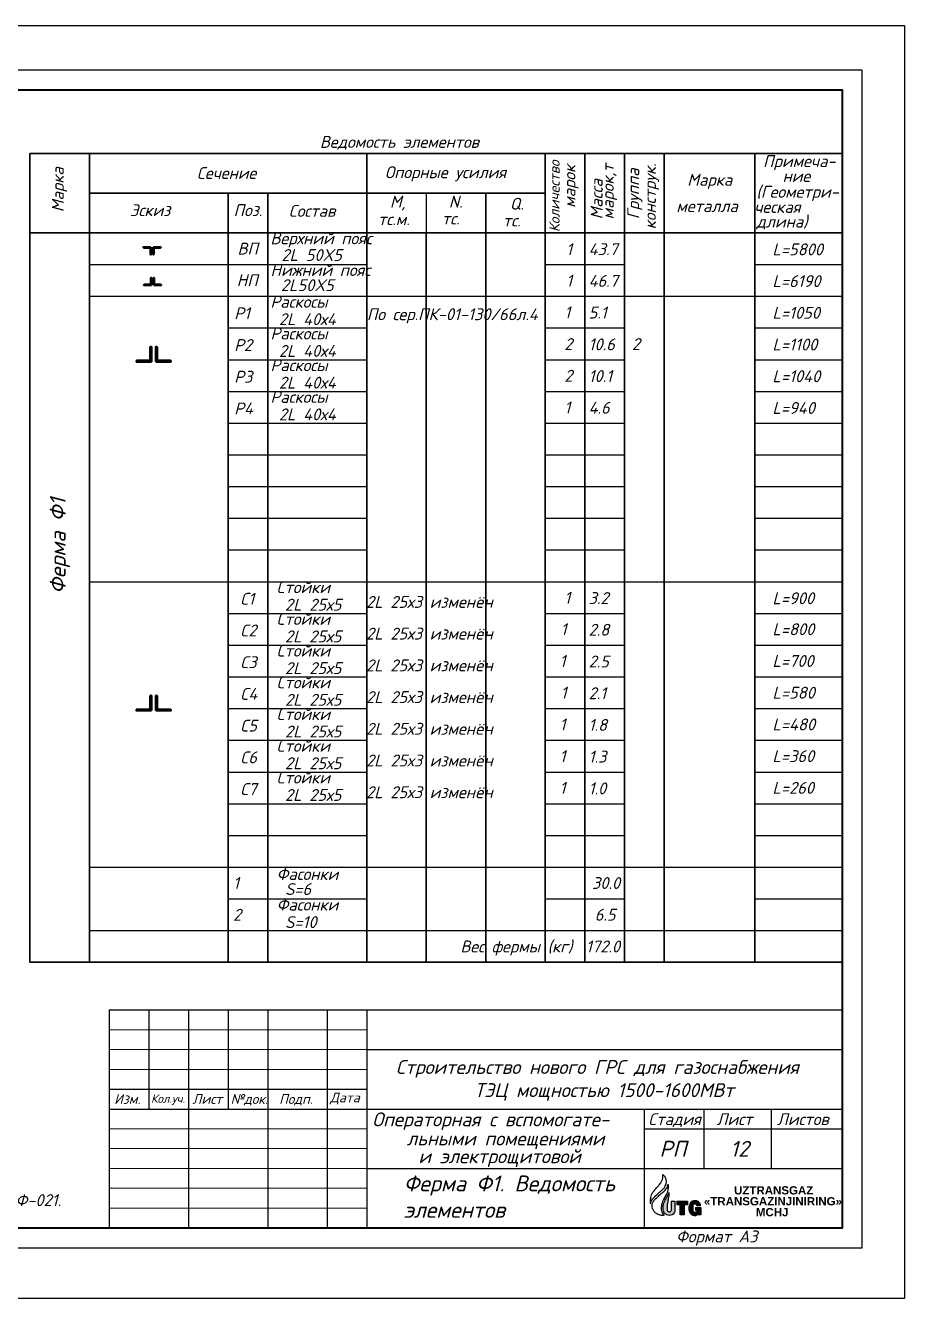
# Model space of a CAD drawing. Extents: x 108150 to 142535, y -18867 to -9422.
# Drawn here: x 139295.2 to 139517, y -16861.1 to -16540 of the extents above; entities that cross this region are included whole.
import ezdxf

# ---------------------------------------------------------------- set-up
doc = ezdxf.new("R2010")
doc.units = 0
doc.header["$MEASUREMENT"] = 0
doc.layers.add('12321', color=7, linetype='Continuous')
doc.layers.add('PDF2_Text', color=5, linetype='Continuous')
for name, color, linetype, lineweight in [('SNOVNOY', 3, 'Continuous', 70), ('Выносные', 8, 'Continuous', 15), ('осн', 3, 'Continuous', 70), ('Текст', 2, 'Continuous', 15)]:
    doc.layers.add(name, color=color, linetype=linetype, lineweight=lineweight)
doc.styles.add('PDF Arial', font='arial.ttf')
doc.styles.add('ГОСТ -3', font='isocpeui.ttf', dxfattribs={"height": 3})
doc.styles.add('ГОСТ2.5', font='isocpeur.ttf', dxfattribs={"oblique": 15, "height": 2.5})

# ---------------------------------------------------------------- blocks, each defined once
blk = doc.blocks.new('*U2671')
at = {"color": 0, "linetype": 'ByBlock', "lineweight": -2, "ltscale": 100}
blk.add_lwpolyline([(0, 0), (63, 0), (63, 2.7, 0.414214), (60.7, 5), (12, 5, -0.414214), (5, 12), (5, 60.7, 0.414214), (2.7, 63), (0, 63)], format="xyb", close=True, dxfattribs=at)

msp = doc.modelspace()

# ---------------------------------------------------------------- hatches: boundary and pattern name
at = {"layer": '12321', "lineweight": 25, "ltscale": 2}
h = msp.add_hatch(color=170, dxfattribs=at)
h.dxf.hatch_style = 1
edge = h.paths.add_edge_path()
edge.add_line((139459.0677, -16836.5667), (139458.1125, -16836.5667))
edge.add_line((139458.1125, -16836.5667), (139458.1125, -16838.7818))
edge.add_spline(control_points=[(139458.1125, -16838.7818), (139458.0996, -16838.8928), (139458.0794, -16839.0664), (139457.9137, -16839.2786), (139457.7011, -16839.3199), (139457.4852, -16839.3342), (139457.3294, -16839.2021), (139457.2367, -16839.0142), (139457.1981, -16838.7895), (139457.2024, -16838.4137), (139457.1851, -16837.9475), (139457.2252, -16837.432), (139457.2858, -16836.9256), (139457.4118, -16836.4451), (139457.4809, -16835.8408), (139457.6451, -16835.1804), (139457.6355, -16834.6603), (139457.6304, -16834.3834)], knot_values=[0, 0, 0, 0, 0.32175029, 0.50372886, 0.7413174, 0.93122956, 1.11213119, 1.29654799, 1.53988838, 1.77020295, 2.39711599, 2.90378622, 3.28253457, 3.88886889, 4.35336348, 5.06194669, 5.86905617, 5.86905617, 5.86905617, 5.86905617], degree=3, periodic=0)
edge.add_spline(control_points=[(139457.6304, -16834.3834), (139457.6207, -16834.4046), (139457.5177, -16834.6284), (139457.2721, -16835.1363), (139456.8672, -16835.8724), (139456.4653, -16836.6462), (139456.1182, -16837.4146), (139456.1055, -16837.9521), (139456.099, -16838.2275)], knot_values=[0, 0, 0, 0, 0.06833028, 0.72117683, 1.65163806, 2.52459263, 3.28438922, 4.0823675, 4.0823675, 4.0823675, 4.0823675], degree=3, periodic=0)
edge.add_spline(control_points=[(139456.099, -16838.2275), (139456.1027, -16838.302), (139456.117, -16838.5864), (139456.1732, -16839.0781), (139456.4393, -16839.6813), (139457.0277, -16840.0638), (139457.7016, -16840.1987), (139458.3649, -16840.0737), (139458.8554, -16839.6816), (139459.0378, -16839.1915), (139459.0596, -16838.886), (139459.0677, -16838.7731)], knot_values=[0, 0, 0, 0, 0.2184505, 0.83381126, 1.44661398, 2.07318585, 2.80467327, 3.4162574, 3.99187545, 4.55748986, 4.88904194, 4.88904194, 4.88904194, 4.88904194], degree=3, periodic=0)
edge.add_line((139459.0677, -16838.7731), (139459.0677, -16836.5667))
h = msp.add_hatch(color=170, dxfattribs=at)
h.dxf.hatch_style = 1
h.paths.add_polyline_path([(139461.3768, -16837.4906), (139462.269, -16837.4906), (139462.269, -16836.5667), (139459.5657, -16836.5667), (139459.5657, -16837.4906), (139460.4047, -16837.4906), (139460.4047, -16840.0477), (139461.3768, -16840.0477)])
h = msp.add_hatch(color=170, dxfattribs=at)
h.dxf.hatch_style = 1
edge = h.paths.add_edge_path()
edge.add_spline(control_points=[(139465.5558, -16837.7794), (139465.5518, -16837.6935), (139465.5436, -16837.5146), (139465.464, -16837.2443), (139465.3229, -16836.9938), (139465.1528, -16836.8301), (139464.9883, -16836.7138), (139464.8424, -16836.6181), (139464.6401, -16836.5621), (139464.4171, -16836.5021), (139464.1085, -16836.5039), (139463.7209, -16836.4868), (139463.2637, -16836.6508), (139462.9206, -16837.0498), (139462.7012, -16837.5077), (139462.5873, -16838.1072), (139462.5683, -16838.66), (139462.6939, -16839.1596), (139462.9015, -16839.497), (139463.1459, -16839.8775), (139463.5178, -16840.0707), (139463.8389, -16840.1614), (139464.0751, -16840.1896), (139464.3127, -16840.1729), (139464.5284, -16840.0883), (139464.7067, -16839.9715), (139464.8286, -16839.892), (139464.8783, -16839.8595)], knot_values=[0, 0, 0, 0, 0.25111067, 0.5227896, 0.81665353, 1.0828984, 1.20521301, 1.40771753, 1.58789185, 1.81639069, 2.08087123, 2.48608788, 2.94981708, 3.44112246, 3.985778, 4.42046793, 5.22027539, 5.58514014, 5.90745935, 6.37746939, 6.88525477, 7.08490717, 7.35582828, 7.57743803, 7.77434882, 8.02634128, 8.20040993, 8.20040993, 8.20040993, 8.20040993], degree=3, periodic=0)
edge.add_line((139464.8783, -16839.8595), (139464.8783, -16840.0407))
edge.add_line((139464.8783, -16840.0407), (139465.6031, -16840.0407))
edge.add_line((139465.6031, -16840.0407), (139465.6031, -16838.1942))
edge.add_line((139465.6031, -16838.1942), (139464.2983, -16838.1942))
edge.add_line((139464.2983, -16838.1942), (139464.2983, -16838.8632))
edge.add_line((139464.2983, -16838.8632), (139464.7029, -16838.8632))
edge.add_spline(control_points=[(139464.7029, -16838.8632), (139464.7073, -16838.9276), (139464.7159, -16839.0561), (139464.6097, -16839.2201), (139464.4314, -16839.3347), (139464.2137, -16839.3274), (139463.9608, -16839.3339), (139463.7201, -16839.1801), (139463.5966, -16838.8892), (139463.5474, -16838.5619), (139463.561, -16838.2051), (139463.5608, -16837.8913), (139463.6048, -16837.624), (139463.7308, -16837.4216), (139463.9649, -16837.2958), (139464.2341, -16837.2903), (139464.4782, -16837.3993), (139464.6423, -16837.5755), (139464.6456, -16837.723), (139464.6468, -16837.7794)], knot_values=[0, 0, 0, 0, 0.18476977, 0.36821541, 0.54027769, 0.78268383, 0.98616211, 1.27703997, 1.54700192, 1.88874392, 2.2406241, 2.58982635, 2.80813824, 3.0254609, 3.2613069, 3.55693344, 3.77661183, 4.03780399, 4.19947695, 4.19947695, 4.19947695, 4.19947695], degree=3, periodic=0)
edge.add_line((139464.6468, -16837.7794), (139465.5558, -16837.7794))

# ---------------------------------------------------------------- linework, layer by layer
at = {"color": 7, "lineweight": 35}
for p, q in [((139296.3475, -16572.334, -754.4947), (139411.3475, -16572.334, -754.4947)), ((139296.3475, -16572.334, -754.4947), (139296.3475, -16776.334, -754.4947)), ((139311.3475, -16572.334, -754.4947), (139311.3475, -16592.334, -754.4947)), ((139381.3475, -16572.334, -754.4947), (139381.3475, -16592.334, -754.4947)), ((139411.3475, -16572.334, -754.4947), (139501.3475, -16572.334, -754.4947)), ((139426.3475, -16572.334, -754.4947), (139426.3475, -16592.334, -754.4947)), ((139436.3475, -16572.334, -754.4947), (139436.3475, -16592.334, -754.4947)), ((139446.3475, -16572.334, -754.4947), (139446.3475, -16592.334, -754.4947)), ((139456.3475, -16572.334, -754.4947), (139456.3475, -16592.334, -754.4947)), ((139479.1935, -16572.334, -754.4947), (139479.1935, -16592.334, -754.4947)), ((139311.3475, -16582.334, -754.4947), (139426.3475, -16582.334, -754.4947)), ((139346.3475, -16582.334, -754.4947), (139346.3475, -16592.334, -754.4947)), ((139356.3475, -16582.334, -754.4947), (139356.3475, -16592.334, -754.4947)), ((139411.3475, -16582.334, -754.4947), (139411.3475, -16592.334, -754.4947)), ((139296.3475, -16592.334, -754.4947), (139501.3475, -16592.334, -754.4947)), ((139311.3475, -16592.334, -754.4947), (139311.3475, -16776.334, -754.4947)), ((139346.3475, -16592.334, -754.4947), (139346.3475, -16776.334, -754.4947)), ((139356.3475, -16592.334, -754.4947), (139356.3475, -16776.334, -754.4947)), ((139381.3475, -16592.334, -754.4947), (139381.3475, -16776.334, -754.4947)), ((139396.3475, -16592.334, -754.4947), (139396.3475, -16776.334, -754.4947)), ((139411.3475, -16592.334, -754.4947), (139411.3475, -16776.334, -754.4947)), ((139426.3475, -16592.334, -754.4947), (139426.3475, -16776.334, -754.4947)), ((139436.3475, -16592.334, -754.4947), (139436.3475, -16776.334, -754.4947)), ((139446.3475, -16592.334, -754.4947), (139446.3475, -16776.334, -754.4947)), ((139456.3475, -16592.334, -754.4947), (139456.3475, -16776.334, -754.4947)), ((139479.1935, -16592.334, -754.4947), (139479.1935, -16776.334, -754.4947)), ((139296.3475, -16776.334, -754.4947), (139501.3475, -16776.334, -754.4947))]:
    msp.add_line(p, q, dxfattribs=at)
at = {"color": 7}
for p, q in [((139396.3475, -16582.334, -754.4947), (139396.3475, -16592.334, -754.4947)), ((139311.3475, -16600.334, -754.4947), (139381.3475, -16600.334, -754.4947)), ((139311.3475, -16600.334, -754.4947), (139381.3475, -16600.334, -754.4947)), ((139426.3475, -16600.334, -754.4947), (139446.3475, -16600.334, -754.4947)), ((139426.3475, -16600.334, -754.4947), (139436.3475, -16600.334, -754.4947)), ((139436.3475, -16600.334, -754.4947), (139446.3475, -16600.334, -754.4947)), ((139479.1935, -16600.334, -754.4947), (139501.3475, -16600.334, -754.4947)), ((139311.3475, -16608.334, -754.4947), (139381.3475, -16608.334, -754.4947)), ((139426.3475, -16608.334, -754.4947), (139436.3475, -16608.334, -754.4947)), ((139436.3475, -16608.334, -754.4947), (139446.3475, -16608.334, -754.4947)), ((139479.1935, -16608.334, -754.4947), (139501.3475, -16608.334, -754.4947)), ((139346.3475, -16616.334, -754.4947), (139381.3475, -16616.334, -754.4947)), ((139426.3475, -16616.334, -754.4947), (139446.3475, -16616.334, -754.4947)), ((139479.1935, -16616.334, -754.4947), (139501.3475, -16616.334, -754.4947)), ((139346.3475, -16624.334, -754.4947), (139381.3475, -16624.334, -754.4947)), ((139346.3475, -16624.334, -754.4947), (139381.3475, -16624.334, -754.4947)), ((139426.3475, -16624.334, -754.4947), (139446.3475, -16624.334, -754.4947)), ((139426.3475, -16624.334, -754.4947), (139446.3475, -16624.334, -754.4947)), ((139479.1935, -16624.334, -754.4947), (139501.3475, -16624.334, -754.4947)), ((139479.1935, -16624.334, -754.4947), (139501.3475, -16624.334, -754.4947)), ((139346.3475, -16632.334, -754.4947), (139381.3475, -16632.334, -754.4947)), ((139426.3475, -16632.334, -754.4947), (139446.3475, -16632.334, -754.4947)), ((139479.1935, -16632.334, -754.4947), (139501.3475, -16632.334, -754.4947)), ((139346.3475, -16640.334, -754.4947), (139381.3475, -16640.334, -754.4947)), ((139426.3475, -16640.334, -754.4947), (139446.3475, -16640.334, -754.4947)), ((139479.1935, -16640.334, -754.4947), (139501.3475, -16640.334, -754.4947)), ((139346.3475, -16648.334, -754.4947), (139381.3475, -16648.334, -754.4947)), ((139426.3475, -16648.334, -754.4947), (139446.3475, -16648.334, -754.4947)), ((139479.1935, -16648.334, -754.4947), (139501.3475, -16648.334, -754.4947)), ((139346.3475, -16656.334, -754.4947), (139381.3475, -16656.334, -754.4947)), ((139426.3475, -16656.334, -754.4947), (139446.3475, -16656.334, -754.4947)), ((139479.1935, -16656.334, -754.4947), (139501.3475, -16656.334, -754.4947)), ((139346.3475, -16664.334, -754.4947), (139381.3475, -16664.334, -754.4947)), ((139426.3475, -16664.334, -754.4947), (139446.3475, -16664.334, -754.4947)), ((139479.1935, -16664.334, -754.4947), (139501.3475, -16664.334, -754.4947)), ((139346.3475, -16672.334, -754.4947), (139381.3475, -16672.334, -754.4947)), ((139426.3475, -16672.334, -754.4947), (139446.3475, -16672.334, -754.4947)), ((139479.1935, -16672.334, -754.4947), (139501.3475, -16672.334, -754.4947)), ((139346.3475, -16688.334, -754.4947), (139381.3475, -16688.334, -754.4947)), ((139426.3475, -16688.334, -754.4947), (139446.3475, -16688.334, -754.4947)), ((139479.1935, -16688.334, -754.4947), (139501.3475, -16688.334, -754.4947)), ((139346.3475, -16696.334, -754.4947), (139381.3475, -16696.334, -754.4947)), ((139346.3475, -16696.334, -754.4947), (139381.3475, -16696.334, -754.4947)), ((139426.3475, -16696.334, -754.4947), (139446.3475, -16696.334, -754.4947)), ((139426.3475, -16696.334, -754.4947), (139446.3475, -16696.334, -754.4947)), ((139479.1935, -16696.334, -754.4947), (139501.3475, -16696.334, -754.4947)), ((139479.1935, -16696.334, -754.4947), (139501.3475, -16696.334, -754.4947)), ((139346.3475, -16704.334, -754.4947), (139381.3475, -16704.334, -754.4947)), ((139426.3475, -16704.334, -754.4947), (139446.3475, -16704.334, -754.4947)), ((139426.3475, -16704.334, -754.4947), (139446.3475, -16704.334, -754.4947)), ((139479.1935, -16704.334, -754.4947), (139501.3475, -16704.334, -754.4947)), ((139479.1935, -16704.334, -754.4947), (139501.3475, -16704.334, -754.4947)), ((139346.3475, -16712.334, -754.4947), (139381.3475, -16712.334, -754.4947)), ((139426.3475, -16712.334, -754.4947), (139446.3475, -16712.334, -754.4947)), ((139479.1935, -16712.334, -754.4947), (139501.3475, -16712.334, -754.4947)), ((139346.3475, -16720.334, -754.4947), (139381.3475, -16720.334, -754.4947)), ((139426.3475, -16720.334, -754.4947), (139446.3475, -16720.334, -754.4947)), ((139479.1935, -16720.334, -754.4947), (139501.3475, -16720.334, -754.4947)), ((139346.3475, -16728.334, -754.4947), (139381.3475, -16728.334, -754.4947)), ((139426.3475, -16728.334, -754.4947), (139446.3475, -16728.334, -754.4947)), ((139479.1935, -16728.334, -754.4947), (139501.3475, -16728.334, -754.4947)), ((139346.3475, -16736.334, -754.4947), (139381.3475, -16736.334, -754.4947)), ((139426.3475, -16736.334, -754.4947), (139446.3475, -16736.334, -754.4947)), ((139479.1935, -16736.334, -754.4947), (139501.3475, -16736.334, -754.4947)), ((139346.3475, -16744.334, -754.4947), (139381.3475, -16744.334, -754.4947)), ((139426.3475, -16744.334, -754.4947), (139446.3475, -16744.334, -754.4947)), ((139479.1935, -16744.334, -754.4947), (139501.3475, -16744.334, -754.4947)), ((139346.3475, -16760.334, -754.4947), (139381.3475, -16760.334, -754.4947)), ((139426.3475, -16760.334, -754.4947), (139446.3475, -16760.334, -754.4947)), ((139479.1935, -16760.334, -754.4947), (139501.3475, -16760.334, -754.4947)), ((139346.3475, -16768.334, -754.4947), (139381.3475, -16768.334, -754.4947)), ((139426.3475, -16768.334, -754.4947), (139446.3475, -16768.334, -754.4947))]:
    msp.add_line(p, q, dxfattribs=at)
at = {"color": 7, "lineweight": 30}
for p, q in [((139311.3475, -16608.334, -754.4947), (139501.3475, -16608.334, -754.4947)), ((139311.3475, -16680.334, -754.4947), (139501.3475, -16680.334, -754.4947)), ((139311.3475, -16752.334, -754.4947), (139501.3475, -16752.334, -754.4947)), ((139311.3475, -16768.334, -754.4947), (139501.3475, -16768.334, -754.4947))]:
    msp.add_line(p, q, dxfattribs=at)
at = {"color": 7, "lineweight": 30, "ltscale": 100}
for p, q in [((139316.3475, -16788.334, -754.4947), (139501.3475, -16788.334, -754.4947)), ((139316.3475, -16788.334, -754.4947), (139316.3475, -16843.334, -754.4947)), ((139326.3475, -16788.334, -754.4947), (139326.3475, -16813.334, -754.4947)), ((139336.3475, -16788.334, -754.4947), (139336.3475, -16843.334, -754.4947)), ((139346.3475, -16788.334, -754.4947), (139346.3475, -16813.334, -754.4947)), ((139356.3475, -16788.334, -754.4947), (139356.3475, -16843.334, -754.4947)), ((139371.3475, -16788.334, -754.4947), (139371.3475, -16843.334, -754.4947)), ((139381.3475, -16788.334, -754.4947), (139381.3475, -16843.334, -754.4947)), ((139381.3475, -16798.334, -754.4947), (139501.3475, -16798.334, -754.4947)), ((139316.3475, -16808.334, -754.4947), (139381.3475, -16808.334, -754.4947)), ((139316.3475, -16813.334, -754.4947), (139381.3475, -16813.334, -754.4947)), ((139381.3475, -16813.334, -754.4947), (139501.3475, -16813.334, -754.4947)), ((139451.3475, -16813.334, -754.4947), (139451.3475, -16843.334, -754.4947)), ((139466.3475, -16813.334, -754.4947), (139466.3475, -16828.334, -754.4947)), ((139483.3475, -16813.334, -754.4947), (139483.3475, -16828.334, -754.4947)), ((139451.3475, -16818.334, -754.4947), (139501.3475, -16818.334, -754.4947)), ((139381.3475, -16828.334, -754.4947), (139501.3475, -16828.334, -754.4947))]:
    msp.add_line(p, q, dxfattribs=at)
at = {"color": 1, "linetype": 'Continuous', "lineweight": 30}
msp.add_lwpolyline([(139077.382, -16540.0399), (139517.0038, -16540.0399), (139517.0038, -16861.1387), (139077.382, -16861.1387)], close=True, dxfattribs=at)
at = {"color": 7, "lineweight": 25, "elevation": -754.4947}
msp.add_lwpolyline([(139086.3475, -16848.334), (139506.3475, -16848.334), (139506.3475, -16551.334), (139086.3475, -16551.334)], close=True, dxfattribs=at)
at = {"color": 7, "lineweight": 40, "elevation": -754.4947}
msp.add_lwpolyline([(139106.3475, -16843.334), (139501.3475, -16843.334), (139501.3475, -16556.334), (139106.3475, -16556.334)], close=True, dxfattribs=at)
at = {"layer": '12321', "color": 170, "lineweight": 25, "ltscale": 2}
for p, q in [((139458.1125, -16836.5667, -754.4947), (139459.0677, -16836.5667, -754.4947)), ((139458.1125, -16836.5667, -754.4947), (139458.1125, -16838.7818, -754.4947)), ((139459.0677, -16836.5667, -754.4947), (139459.0677, -16838.7731, -754.4947)), ((139459.5657, -16836.5667, -754.4947), (139462.269, -16836.5667, -754.4947)), ((139459.5657, -16836.5667, -754.4947), (139459.5657, -16837.4906, -754.4947)), ((139460.4047, -16837.4906, -754.4947), (139459.5657, -16837.4906, -754.4947)), ((139460.4047, -16840.0477, -754.4947), (139460.4047, -16837.4906, -754.4947)), ((139462.269, -16837.4906, -754.4947), (139461.3768, -16837.4906, -754.4947)), ((139461.3768, -16837.4906, -754.4947), (139461.3768, -16840.0477, -754.4947)), ((139462.269, -16836.5667, -754.4947), (139462.269, -16837.4906, -754.4947)), ((139464.2983, -16838.1942, -754.4947), (139465.6031, -16838.1942, -754.4947)), ((139464.2983, -16838.1942, -754.4947), (139464.2983, -16838.8632, -754.4947)), ((139465.5558, -16837.7794, -754.4947), (139464.6468, -16837.7794, -754.4947)), ((139465.6031, -16838.1942, -754.4947), (139465.6031, -16840.0407, -754.4947)), ((139461.3768, -16840.0477, -754.4947), (139460.4047, -16840.0477, -754.4947)), ((139464.2983, -16838.8632, -754.4947), (139464.7029, -16838.8632, -754.4947)), ((139464.8783, -16840.0407, -754.4947), (139464.8783, -16839.8595, -754.4947)), ((139465.6031, -16840.0407, -754.4947), (139464.8783, -16840.0407, -754.4947))]:
    msp.add_line(p, q, dxfattribs=at)
at = {"layer": '12321', "color": 150, "lineweight": 25, "ltscale": 2}
for points in [[(139452.9472, -16837.2282, -754.4947), (139452.8814, -16836.4745, -754.4947), (139453.003, -16835.6167, -754.4947), (139453.1517, -16834.9885, -754.4947), (139453.6248, -16834.2455, -754.4947), (139454.4633, -16833.2099, -754.4947), (139455.0311, -16832.5539, -754.4947), (139455.3825, -16832.1148, -754.4947), (139455.619, -16831.7636, -754.4947), (139455.9135, -16831.1127, -754.4947), (139455.9937, -16830.8002, -754.4947), (139456.0522, -16830.3484, -754.4947), (139456.0571, -16830.0056, -754.4947), (139456.0433, -16829.822, -754.4947)], [(139452.9472, -16837.2282, -754.4947), (139453.1165, -16836.5979, -754.4947), (139453.4339, -16836.0987, -754.4947), (139453.9756, -16835.4727, -754.4947), (139454.8173, -16834.6584, -754.4947), (139455.3791, -16834.1578, -754.4947), (139455.9747, -16833.6369, -754.4947), (139456.4954, -16833.0332, -754.4947), (139456.767, -16832.4451, -754.4947), (139456.8836, -16832.0595, -754.4947), (139456.906, -16831.2823, -754.4947), (139456.7196, -16830.7212, -754.4947), (139456.4398, -16830.2512, -754.4947), (139456.1794, -16829.9814, -754.4947), (139456.0433, -16829.822, -754.4947)]]:
    msp.add_spline(points, degree=3, dxfattribs=at)
at = {"layer": '12321', "color": 82, "lineweight": 25, "ltscale": 2, "true_color": 0x41c20a}
for points in [[(139456.3352, -16840.1394, -754.4947), (139455.4767, -16840.1426, -754.4947), (139454.7177, -16839.9012, -754.4947), (139454.1166, -16839.4906, -754.4947), (139453.6372, -16838.8846, -754.4947), (139453.5396, -16838.7026, -754.4947), (139453.3363, -16838.1054, -754.4947), (139453.3114, -16837.504, -754.4947), (139453.4384, -16837.0386, -754.4947), (139453.932, -16836.2593, -754.4947), (139454.6644, -16835.5437, -754.4947), (139455.617, -16834.6626, -754.4947), (139456.4337, -16833.9594, -754.4947), (139456.7763, -16833.5632, -754.4947), (139457.1714, -16832.9475, -754.4947), (139457.2818, -16832.6263, -754.4947), (139457.3454, -16832.3281, -754.4947)], [(139456.3352, -16840.1394, -754.4947), (139455.854, -16839.333, -754.4947), (139455.7048, -16838.703, -754.4947), (139455.7386, -16837.7339, -754.4947), (139455.901, -16836.9819, -754.4947), (139456.1185, -16836.3653, -754.4947), (139456.6601, -16835.4087, -754.4947), (139456.9522, -16834.8599, -754.4947), (139457.2691, -16834.1884, -754.4947), (139457.3703, -16833.8046, -754.4947), (139457.4307, -16833.335, -754.4947), (139457.4546, -16832.93, -754.4947), (139457.4271, -16832.6037, -754.4947), (139457.3454, -16832.3281, -754.4947)]]:
    msp.add_spline(points, degree=3, dxfattribs=at)
at = {"layer": '12321', "color": 170, "lineweight": 25, "ltscale": 2}
for points in [[(139456.099, -16838.2275, -754.4947), (139456.1736, -16837.4132, -754.4947), (139456.4541, -16836.687, -754.4947), (139456.8616, -16835.8907, -754.4947), (139457.309, -16835.0488, -754.4947), (139457.6011, -16834.447, -754.4947), (139457.6304, -16834.3834, -754.4947)], [(139458.1125, -16838.7818, -754.4947), (139458.0361, -16839.1026, -754.4947), (139457.9163, -16839.2454, -754.4947), (139457.6837, -16839.3173, -754.4947), (139457.4893, -16839.309, -754.4947), (139457.3419, -16839.1966, -754.4947), (139457.2531, -16839.0298, -754.4947), (139457.2052, -16838.7851, -754.4947), (139457.1998, -16838.5491, -754.4947), (139457.1972, -16837.9068, -754.4947), (139457.2327, -16837.3888, -754.4947), (139457.2833, -16837.004, -754.4947), (139457.4076, -16836.3953, -754.4947), (139457.4795, -16835.9248, -754.4947), (139457.6073, -16835.2101, -754.4947), (139457.6304, -16834.3834, -754.4947)], [(139459.0677, -16838.7731, -754.4947), (139459.0313, -16839.1109, -754.4947), (139458.8129, -16839.6477, -754.4947), (139458.3566, -16840.0214, -754.4947), (139457.744, -16840.1537, -754.4947), (139457.009, -16840.0071, -754.4947), (139456.4843, -16839.6371, -754.4947), (139456.2055, -16839.0745, -754.4947), (139456.1114, -16838.451, -754.4947), (139456.099, -16838.2275, -754.4947)], [(139465.5558, -16837.7794, -754.4947), (139465.534, -16837.523, -754.4947), (139465.4567, -16837.2556, -754.4947), (139465.3059, -16836.9949, -754.4947), (139465.1116, -16836.8034, -754.4947), (139465.0101, -16836.7299, -754.4947), (139464.8315, -16836.6244, -754.4947), (139464.6561, -16836.5667, -754.4947), (139464.4277, -16836.5149, -754.4947), (139464.157, -16836.5018, -754.4947), (139463.742, -16836.5133, -754.4947), (139463.2971, -16836.6803, -754.4947), (139462.9514, -16837.0462, -754.4947), (139462.7106, -16837.5497, -754.4947), (139462.6187, -16837.9855, -754.4947), (139462.6161, -16838.805, -754.4947), (139462.7159, -16839.1653, -754.4947), (139462.8761, -16839.4541, -754.4947), (139463.1677, -16839.8374, -754.4947), (139463.6196, -16840.0953, -754.4947), (139463.8166, -16840.1504, -754.4947), (139464.0925, -16840.1819, -754.4947), (139464.3185, -16840.1603, -754.4947), (139464.5076, -16840.0899, -754.4947), (139464.729, -16839.957, -754.4947), (139464.8783, -16839.8595, -754.4947)], [(139464.6468, -16837.7794, -754.4947), (139464.6278, -16837.6148, -754.4947), (139464.4592, -16837.4069, -754.4947), (139464.2538, -16837.3148, -754.4947), (139463.951, -16837.3227, -754.4947), (139463.7404, -16837.4411, -754.4947), (139463.6192, -16837.628, -754.4947), (139463.5729, -16837.8468, -754.4947), (139463.5587, -16838.2043, -754.4947), (139463.5587, -16838.5649, -754.4947), (139463.6166, -16838.9102, -754.4947), (139463.7404, -16839.1576, -754.4947), (139463.9932, -16839.3155, -754.4947), (139464.2012, -16839.3296, -754.4947), (139464.4485, -16839.3067, -754.4947), (139464.5979, -16839.213, -754.4947), (139464.6955, -16839.0524, -754.4947), (139464.7029, -16838.8632, -754.4947)]]:
    msp.add_spline(points, degree=3, dxfattribs=at)
at = {"layer": 'Выносные', "color": 7}
for p, q in [((139316.3475, -16793.334, -754.4947), (139381.3475, -16793.334, -754.4947)), ((139316.3475, -16798.334, -754.4947), (139381.3475, -16798.334, -754.4947)), ((139316.3475, -16803.334, -754.4947), (139381.3475, -16803.334, -754.4947)), ((139316.3475, -16818.334, -754.4947), (139381.3475, -16818.334, -754.4947)), ((139316.3475, -16823.334, -754.4947), (139381.3475, -16823.334, -754.4947)), ((139316.3475, -16828.334, -754.4947), (139381.3475, -16828.334, -754.4947)), ((139316.3475, -16833.334, -754.4947), (139381.3475, -16833.334, -754.4947)), ((139316.3475, -16838.334, -754.4947), (139381.3475, -16838.334, -754.4947))]:
    msp.add_line(p, q, dxfattribs=at)

# ---------------------------------------------------------------- block references
at = {"color": 7, "lineweight": 50}
for p, xscale, yscale, zscale, rotation in [((139326.8869, -16595.9517, -754.4947), -0.03000000000065484, 0.03000000000065484, 0.03, 90), ((139327.4482, -16595.9517, -754.4947), 0.03000000000065484, 0.03000000000065484, 0.03000000000065484, 270), ((139327.0125, -16605.5647, -754.4947), 0.03000000000065484, 0.03000000000065484, 0.03000000000065484, 90), ((139327.5738, -16605.5647, -754.4947), -0.03000000000065484, 0.03000000000065484, 0.03, 270), ((139327.0125, -16624.8489, -754.4947), 0.06000000000130967, 0.06000000000130967, 0.06000000000130967, 90), ((139328.135, -16624.8489, -754.4947), -0.06000000000130967, 0.06000000000130967, 0.06, 270), ((139327.0125, -16712.8489, -754.4947), 0.06000000000130967, 0.06000000000130967, 0.06000000000130967, 90), ((139328.135, -16712.8489, -754.4947), -0.06000000000130967, 0.06000000000130967, 0.06, 270)]:
    msp.add_blockref('*U2671', p, dxfattribs=dict(at, xscale=xscale, yscale=yscale, zscale=zscale, rotation=rotation))

# ---------------------------------------------------------------- texts
at = {"color": 7, "style": 'ГОСТ -3'}
for s, p in [('Ведомость элементов', (139369.4995, -16570.9122, -754.4947)), ('Примеча-', (139481.3082, -16575.7493, -754.4947)), ('Сечение ', (139338.4762, -16578.7609, -754.4947)), ('Опорные усилия', (139385.9026, -16578.566, -754.4947)), ('Марка', (139462.1887, -16580.4616, -754.4947)), ('ние', (139486.2274, -16579.5175, -754.4947)), ('(Геометри-', (139479.6202, -16583.4889, -754.4947)), ('М,', (139387.172, -16585.9898, -754.4947)), ('N.', (139402.0453, -16585.9898, -754.4947)), ('Q.', (139417.4315, -16586.5022, -754.4947)), ('Эскиз', (139321.5755, -16588.1295, -754.4947)), ('Поз.', (139347.7314, -16588.1295, -754.4947)), ('Состав', (139361.6657, -16588.3063, -754.4947)), ('металла', (139459.4294, -16587.1047, -754.4947)), ('длина)', (139479.6202, -16591.0185, -754.4947)), ('ческая', (139479.1003, -16587.3124, -754.4947)), ('тс.м.', (139384.1634, -16590.41, -754.4947)), ('тс.', (139400.2755, -16590.2332, -754.4947)), ('тс.', (139415.6617, -16590.7456, -754.4947)), ('Верхний пояс', (139357.0373, -16595.2287, -754.4947)), ('ВП', (139348.719, -16597.834, -754.4947)), ('2L 50X5', (139359.8109, -16599.4401, -754.4947)), ('1', (139431.6431, -16597.9637, -754.4947)), ('43.7', (139437.2928, -16597.9637, -754.4947)), ('L=5800', (139483.668, -16598.0188, -754.4947)), ('Нижний пояс', (139357.0373, -16603.2287, -754.4947)), ('НП', (139348.5216, -16605.7996, -754.4947)), ('1', (139431.6431, -16605.8939, -754.4947)), ('46.7', (139437.2928, -16605.9637, -754.4947)), ('L=6190', (139483.668, -16606.0188, -754.4947)), ('2L50X5', (139359.6497, -16607.0514, -754.4947)), ('Раскосы', (139357.0373, -16611.2287, -754.4947)), ('Р1', (139347.8874, -16614.1423, -754.4947)), ('2L 40х4', (139359.159, -16615.629, -754.4947)), ('По сер.ПК-01-130/66л.4', (139381.3475, -16614.3823, -754.4947)), ('1', (139431.1787, -16613.8939, -754.4947)), ('5.1', (139437.2928, -16613.9637, -754.4947)), ('L=1050', (139483.668, -16614.0188, -754.4947)), ('Раскосы', (139357.0373, -16619.2287, -754.4947)), ('Р2', (139347.8874, -16622.1423, -754.4947)), ('2', (139431.1787, -16621.8939, -754.4947)), ('10.6', (139437.2928, -16621.9637, -754.4947)), ('2', (139448.2356, -16621.8939, -754.4947)), ('L=1100', (139483.668, -16622.0188, -754.4947)), ('2L 40х4', (139359.159, -16623.629, -754.4947)), ('Раскосы', (139357.0373, -16627.2287, -754.4947)), ('Р3', (139347.8874, -16630.1423, -754.4947)), ('2L 40х4', (139359.159, -16631.629, -754.4947)), ('2', (139431.1787, -16629.8939, -754.4947)), ('10.1', (139437.2928, -16629.9637, -754.4947)), ('L=1040', (139483.668, -16630.0188, -754.4947)), ('Раскосы', (139357.0373, -16635.2287, -754.4947)), ('Р4', (139347.8874, -16638.1423, -754.4947)), ('1', (139431.1787, -16637.8939, -754.4947)), ('4.6', (139437.2928, -16637.9637, -754.4947)), ('L=940', (139483.668, -16638.0188, -754.4947)), ('2L 40х4', (139359.159, -16639.629, -754.4947)), ('Стойки', (139358.5848, -16683.2287, -754.4947)), ('С1', (139349.4349, -16686.1423, -754.4947)), ('2L 25х3 изменён', (139381.1571, -16686.9373, -754.4947)), ('1', (139431.1787, -16685.8939, -754.4947)), ('3.2', (139437.2928, -16685.9637, -754.4947)), ('L=900', (139483.668, -16686.0188, -754.4947)), ('2L 25х5', (139360.7065, -16687.629, -754.4947)), ('Стойки', (139358.5848, -16691.2287, -754.4947)), ('С2', (139349.4349, -16694.1423, -754.4947)), ('2L 25х5', (139360.7065, -16695.629, -754.4947)), ('2L 25х3 изменён', (139381.1571, -16694.9373, -754.4947)), ('1', (139430.2409, -16693.834, -754.4947)), ('2.8', (139437.2928, -16693.9637, -754.4947)), ('L=800', (139483.668, -16693.834, -754.4947)), ('Стойки', (139358.5848, -16699.2287, -754.4947)), ('С3', (139349.4349, -16702.1423, -754.4947)), ('2L 25х3 изменён', (139381.1571, -16702.9373, -754.4947)), ('1', (139429.9813, -16701.834, -754.4947)), ('2.5', (139437.2928, -16701.9637, -754.4947)), ('L=700', (139483.668, -16701.834, -754.4947)), ('2L 25х5', (139360.7065, -16703.629, -754.4947)), ('Стойки', (139358.5848, -16707.2287, -754.4947)), ('С4', (139349.4349, -16710.1423, -754.4947)), ('2L 25х5', (139360.7065, -16711.629, -754.4947)), ('2L 25х3 изменён', (139381.1571, -16710.9373, -754.4947)), ('1', (139430.2409, -16709.834, -754.4947)), ('2.1', (139437.2928, -16709.9637, -754.4947)), ('L=580', (139483.668, -16709.834, -754.4947)), ('Стойки', (139358.5848, -16715.2287, -754.4947)), ('С5', (139349.4349, -16718.1423, -754.4947)), ('2L 25х3 изменён', (139381.1571, -16718.9373, -754.4947)), ('1', (139429.9813, -16717.834, -754.4947)), ('1.8', (139437.2928, -16717.9637, -754.4947)), ('L=480', (139483.668, -16717.834, -754.4947)), ('2L 25х5', (139360.7065, -16719.629, -754.4947)), ('Стойки', (139358.5848, -16723.2287, -754.4947)), ('С6', (139349.4349, -16726.1423, -754.4947)), ('2L 25х5', (139360.7065, -16727.629, -754.4947)), ('2L 25х3 изменён', (139381.1571, -16726.9373, -754.4947)), ('1', (139429.9813, -16725.834, -754.4947)), ('1.3', (139437.2928, -16725.9637, -754.4947)), ('L=360', (139483.668, -16725.834, -754.4947)), ('Стойки', (139358.5848, -16731.2287, -754.4947)), ('С7', (139349.4349, -16734.1423, -754.4947)), ('2L 25х3 изменён', (139381.1571, -16734.9373, -754.4947)), ('1', (139429.9813, -16733.834, -754.4947)), ('1.0', (139437.2928, -16733.9637, -754.4947)), ('L=260', (139483.668, -16733.834, -754.4947)), ('2L 25х5', (139360.7065, -16735.629, -754.4947)), ('1', (139347.6087, -16757.834, -754.4947)), ('Фасонки', (139358.5848, -16755.5745, -754.4947)), ('30.0', (139438.1411, -16757.834, -754.4947)), ('S=6', (139360.7065, -16759.362, -754.4947)), ('Фасонки', (139358.5848, -16763.2896, -754.4947)), ('2', (139347.6087, -16765.834, -754.4947)), ('6.5', (139438.8403, -16765.834, -754.4947)), ('S=10', (139360.7065, -16767.6898, -754.4947)), ('Вес фермы (кг)', (139404.9474, -16773.834, -754.4947)), ('172.0', (139436.6334, -16773.834, -754.4947))]:
    msp.add_text(s, height=3, dxfattribs=at).set_placement(p)
for s, height, p in [('Количество', 2.6, (139429.9906, -16592.16, -754.4947)), ('марок', 3, (139433.9787, -16586.0423, -754.4947)), ('марок,т', 3, (139443.6583, -16588.9613, -754.4947)), ('конструк.', 3, (139454.2769, -16591.4636, -754.4947)), ('Марка', 3, (139304.8975, -16587.1422, -754.4947)), ('Группа', 3, (139450.0571, -16588.9078, -754.4947)), ('Масса', 3, (139440.8297, -16588.9613, -754.4947))]:
    msp.add_text(s, height=height, rotation=90, dxfattribs=at).set_placement(p)
at = {"color": 7, "lineweight": -3, "style": 'ГОСТ -3'}
msp.add_text('Ферма Ф1', height=4, rotation=90, dxfattribs=at).set_placement((139305.3767, -16683.3993, -754.4947))
at = {"color": 7, "lineweight": 25, "style": 'ГОСТ -3'}
msp.add_text('3. Окраску металлоконеструкций  выполнять эмалью ПФ-115  за  2  раза по грунтовке  ГФ-021.', height=3, dxfattribs=at).set_placement((139119.1351, -16837.8336, -754.4947))
at = {"color": 2, "lineweight": 25, "insert": (139390.6504, -16830.1041, -754.4947), "char_height": 4, "width": 137.993992, "attachment_point": 1, "style": 'ГОСТ -3'}
msp.add_mtext('Ферма Ф1. Ведомость \\Pэлементов', dxfattribs=at)
at = {"layer": 'PDF2_Text', "lineweight": 25, "char_height": 2.07708, "attachment_point": 7, "style": 'PDF Arial'}
for s, insert in [('{\\fArial|b1|i0|c204|p34;UZTRANSGAZ}', (139473.996, -16834.9105, -754.4947)), ('{\\fArial|b1|i0|c204|p34;«TRANSGAZINJINIRING»}', (139466.3977, -16837.6662, -754.4947)), ('{\\fArial|b1|i0|c204|p34;MCHJ}', (139479.4953, -16840.4219, -754.4947))]:
    msp.add_mtext(s, dxfattribs=dict(at, insert=insert))
at = {"layer": 'SNOVNOY', "color": 3, "insert": (139388.5816, -16800.994, -754.4947), "char_height": 3.5, "width": 108.046652, "attachment_point": 1}
msp.add_mtext('\\pi0.10079;{\\fISOCPEUR|b0|i1|c204|p34;Строительство нового ГРС для газоснабжения \\P\\pi19.88905;ТЭЦ мощностью 1500-1600МВт}', dxfattribs=at)
at = {"layer": 'осн', "color": 2, "attachment_point": 1}
for s, insert, char_height, width in [('{\\fISOCPEUR|b0|i1|c204|p34;\\H1.167x;\\W1;Дата}', (139372.0499, -16809.1902, -754.4947), 2.1384, 12.787965), ('{\\fISOCPEUR|b0|i1|c204|p34;\\H1.167x;\\W1;Изм.}', (139317.6125, -16809.5595, -754.4947), 2.1384, 8.867642), ('{\\fISOCPEUR|b0|i1|c204|p34;\\H1.167x;\\W1;Кол.уч.}', (139326.8969, -16809.6486, -754.4947), 1.828332, 10.067026), ('{\\fISOCPEUR|b0|i1|c204|p34;\\H1.167x;\\W1;Лист}', (139337.3447, -16809.5595, -754.4947), 2.1384, 8.967948), ('{\\fISOCPEUR|b0|i1|c204|p34;\\H1.167x;\\W1;№док.}', (139346.9925, -16809.5595, -754.4947), 2.1384, 10.82739), ('{\\fISOCPEUR|b0|i1|c204|p34;\\H1.167x;\\W1;Подп.}', (139359.2339, -16809.5595, -754.4947), 2.1384, 12.497236), ('{\\fISOCPEUR|b0|i1|c204|p34;\\W1;Стадия}', (139452.3593, -16814.4084, -754.4947), 3, 14.081712), ('{\\fISOCPEUR|b0|i1|c204|p34;\\W1;Лист}', (139469.5834, -16814.4084, -754.4947), 3, 14.081712), ('{\\fISOCPEUR|b0|i1|c204|p34;\\W1;Листов}', (139484.8259, -16814.4084, -754.4947), 3, 14.081712)]:
    msp.add_mtext(s, dxfattribs=dict(at, insert=insert, char_height=char_height, width=width))
at = {"layer": 'Текст', "color": 2, "attachment_point": 1, "style": 'ГОСТ2.5'}
for s, insert, char_height, width in [('Операторная с вспомогате-', (139382.7166, -16814.2008, -754.4947), 3.5, 68.50384), ('льными помещениями ', (139391.3913, -16819.0285, -754.4947), 3.5, 68.875124), ('РП', (139455.1686, -16821.3606, -754.4947), 4, 8.161037), ('12', (139473.0038, -16821.3606, -754.4947), 4, 8.161037), ('и электрощитовой', (139394.3575, -16823.5111, -754.4947), 3.5, 68.800878)]:
    msp.add_mtext(s, dxfattribs=dict(at, insert=insert, char_height=char_height, width=width))
at = {"layer": 'Текст', "color": 7, "insert": (139459.3665, -16843.9728, -754.4947), "char_height": 3, "width": 33.544274, "attachment_point": 1, "style": 'ГОСТ2.5'}
msp.add_mtext('Формат А3', dxfattribs=at)

doc.saveas('drawing.dxf')
